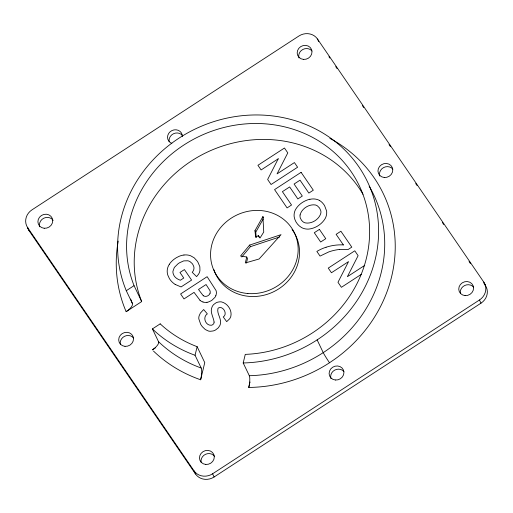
<?xml version="1.0" encoding="UTF-8"?>
<svg xmlns="http://www.w3.org/2000/svg" width="513" height="513" viewBox="0 0 513 513"><rect width="100%" height="100%" fill="white"/><g stroke="black" fill="none" stroke-linecap="round" stroke-linejoin="round"><path stroke-width="0.77" d="M153.464 351.039A141.498 130.443 -25.6 0 0 200.641 379.774A9.196 2.142 -80.9 0 0 201.173 367.962L195.055 355.272L197.133 346.679A123.267 113.636 -25.6 0 1 160.191 323.85M200.621 379.767L204.758 362.608L197.133 346.679M246.74 257.007L245.304 262.964L259.116 258.988L281.053 234.659L249.613 245.092L240.552 256.019L246.74 257.007L247.503 258.597L246.426 263.066M329.853 138.35A141.498 130.443 -25.6 0 1 334.656 359.254L329.513 362.755A141.447 130.392 -25.6 0 1 248.76 387.45A9.196 2.135 -81 0 0 249.312 375.683L243.194 362.973L245.272 354.38A123.267 113.636 -25.6 0 0 369.001 219.974A123.267 113.636 -25.6 0 0 220.731 128.333A123.267 113.636 -25.6 0 0 134.053 285.645L126.281 290.711L132.386 303.452A132.38 122.036 -25.6 0 1 130.674 299.079M248.76 387.469L249.607 383.955M249.85 382.942L250.081 381.993M215.819 295.7L216.223 294.366A8.157 7.522 -25.6 0 0 216.044 290.538L207.137 276.687L180.608 293.962L184 298.919L194.049 292.372L200.012 300.291M262.913 216.601L263.733 232.043L260.02 238.013L258.34 235.557L255.647 237.314L254.98 230.645L262.913 216.601L263.419 217.666M256.256 237.423L255.743 232.235L263.297 218.865M169.354 264.272L168.578 265.606A13.197 12.171 -25.6 0 0 167.2 271.236A15.018 13.845 -25.6 0 0 167.815 275.128L169.335 278.463A21.79 20.09 -25.6 0 0 169.938 279.405A20.821 19.193 -25.6 0 0 175.183 284.414M241.815 257L250.376 246.689L279.572 237M118.195 241.104A141.498 130.443 -25.6 0 0 126.153 311.686L141.684 301.573A123.267 113.636 -25.6 0 1 206.098 152.688A123.267 113.636 -25.6 0 1 363.018 194.305M201.16 368.013A132.38 122.036 -25.6 0 1 158.517 341.658L152.412 328.916L160.191 323.85M155.522 347.788L152.29 349.892A9.196 3.527 -34.4 0 0 158.562 341.626M364.743 265.375L347.378 276.687L358.112 255.686L354.784 250.819L328.262 268.094L331.443 272.749L348.545 261.611L337.977 282.297L341.401 287.306L361.299 274.346M29.209 230.888L27.689 227.701L194.01 470.831A13.671 12.601 -25.6 0 0 212.581 473.8L479.475 299.983A13.671 12.601 -25.6 0 0 483.791 282.112L317.464 38.982A13.671 12.601 -25.6 0 0 298.893 36.013L31.998 209.836A13.671 12.601 -25.6 0 0 27.689 227.701A13.671 12.601 -25.6 0 0 29.209 230.888L195.536 474.018A13.671 12.601 -25.6 0 0 214.107 476.987L481.002 303.164A13.671 12.601 -25.6 0 0 485.311 285.299L483.791 282.112M326.076 247.228L328.641 246.477A44.823 41.316 -25.6 0 1 343.396 244.913M309.91 199.179C304.113 200.647 298.572 204.251 295.559 209.503A13.524 12.472 -25.6 0 0 294.719 211.484A13.716 12.639 -25.6 0 0 294.231 213.536A13.152 12.12 -25.6 0 0 294.206 216.941C294.917 221.257 297.649 225.233 301.413 227.464A13.165 12.139 -25.6 0 0 304.645 228.734A13.832 12.748 -25.6 0 0 306.056 228.99A13.511 12.459 -25.6 0 0 308.986 229.067C315.566 228.247 321.85 224.207 325.21 218.48A13.505 12.447 -25.6 0 0 326.063 216.48A13.922 12.838 -25.6 0 0 326.557 214.415A13.287 12.248 -25.6 0 0 326.595 211.003L324.582 205.649A22.027 20.302 -25.6 0 0 323.639 204.283L322.574 203.001A15.319 14.12 -25.6 0 0 319.593 200.532M183.949 255.019L184.488 254.961A13.915 12.825 -25.6 0 1 190.618 255.769L194.164 257.782L197.03 260.886A26.214 24.169 -25.6 0 1 198.044 262.425L199.839 266.677L199.942 270.614A10.67 9.837 -25.6 0 1 198.557 274.186L196.601 276.61L192.221 272.3L192.593 271.858A6.573 6.06 -25.6 0 0 193.965 268.164A6.682 6.162 -25.6 0 0 193.683 266.324L192.824 264.484A12.049 11.106 -25.6 0 0 192.093 263.47L190.15 261.739A7.849 7.24 -25.6 0 0 187.835 260.777L183.744 260.886L179.633 262.72A23.386 21.559 -25.6 0 0 177.966 263.836L174.317 267.459L172.952 271.255A7.766 7.156 -25.6 0 0 173.08 273.301L173.83 275.269A10.651 9.824 -25.6 0 0 174.433 276.231A10.85 10.003 -25.6 0 0 177.043 278.63A13.736 12.665 -25.6 0 0 180.403 280.226L183.757 278.027L179.96 272.474L184.411 269.575L191.599 280.085L181.07 286.94L175.177 284.426M339.337 249.491L348.16 249.491L351.79 247.131L340.901 231.222L336.124 234.338L343.389 244.951M328.929 56.706L329.833 58.027M335.714 66.613L337.067 68.595M362.377 105.595L363.736 107.576M389.046 144.576L390.399 146.558M415.71 183.551L417.069 185.533M442.379 222.533L443.732 224.514M469.042 261.515L470.402 263.496M483.958 283.317L485.311 285.299M479.475 299.983L481.002 303.164M317.464 38.982L318.682 41.534M317.13 339.882L323.235 352.623A9.112 0.5 56.9 0 0 329.513 362.755M258.34 235.557L259.103 237.147M254.98 230.645L255.743 232.235M249.613 245.092L250.376 246.689M134.053 285.645L141.684 301.573M212.581 473.8L214.107 476.987M194.01 470.831L195.536 474.018M298.983 57.937A7.522 6.932 -25.6 0 1 302.805 49.485A7.522 6.932 -25.6 0 1 312.026 50.979M169.181 141.703A7.522 6.932 -25.6 0 1 173.497 133.746A7.522 6.932 -25.6 0 1 182.391 135.406M171.829 143.383A7.522 6.932 -25.6 0 1 167.86 135.188A7.522 6.932 -25.6 0 1 176.126 129.802A7.522 6.932 -25.6 0 1 182.359 136.522M39.713 226.791A7.522 6.932 -25.6 0 1 43.829 218.185A7.522 6.932 -25.6 0 1 53.134 220.334M120.331 344.217A7.522 6.932 -25.6 0 1 124.646 336.259A7.522 6.932 -25.6 0 1 133.54 337.926M201.122 462.309A7.522 6.932 -25.6 0 1 205.739 454.21A7.522 6.932 -25.6 0 1 214.703 456.512M330.923 378.543A7.522 6.932 -25.6 0 1 334.739 370.091A7.522 6.932 -25.6 0 1 343.96 371.585M460.392 293.455A7.522 6.932 -25.6 0 1 464.707 285.497A7.522 6.932 -25.6 0 1 473.602 287.158M379.774 176.03A7.522 6.932 -25.6 0 1 383.589 167.571A7.522 6.932 -25.6 0 1 392.811 169.072M292.057 229.497A44.432 40.957 -25.6 0 1 274.609 291.262A44.432 40.957 -25.6 0 1 213.863 269.614M126.281 290.711A132.38 122.036 -25.6 0 1 218.102 120.324A132.38 122.036 -25.6 0 1 378.004 219.154A132.38 122.036 -25.6 0 1 243.194 362.973M195.055 355.272A132.38 122.036 -25.6 0 1 152.412 328.916M369.18 186.219A132.38 122.036 -25.6 0 1 364.948 310.57A132.38 122.036 -25.6 0 1 249.299 375.715M339.337 249.485A42.829 39.482 -25.6 0 0 328.769 251.921L320.048 256.09L316.867 251.434A38.334 35.339 -25.6 0 1 326.076 247.24M309.942 199.313A13.748 12.678 -25.6 0 1 319.625 200.474M169.328 264.253A19.776 18.231 -25.6 0 1 175.491 258.27A22.982 21.187 -25.6 0 1 176.523 257.609L179.146 256.301A17.064 15.73 -25.6 0 1 183.949 255.012M215.819 295.7A8.048 7.419 -25.6 0 1 214.966 297.316L212.01 300.188A15.339 14.14 -25.6 0 1 211.023 300.823L208.381 302.016A8.048 7.419 -25.6 0 1 206.983 302.317M206.976 302.292A8.804 8.112 -25.6 0 1 202.968 302.01M202.988 301.965A9.272 8.548 -25.6 0 1 199.993 300.31M203.494 295.777A3.642 3.36 -25.6 0 1 203.071 295.482L198.499 289.473L206.072 284.535L209.881 290.493A4.489 4.136 -25.6 0 1 210.048 293.218M203.456 295.821A4.341 4.001 -25.6 0 0 208.169 295.571A5.662 5.22 -25.6 0 0 208.502 295.302L208.817 295.046A3.982 3.668 -25.6 0 0 210.048 293.218M132.431 303.42A9.196 3.527 -34.4 0 1 126.147 311.667M214.107 322.087L213.876 323.382A2.668 2.462 -25.6 0 1 213.504 323.998L212.369 324.883A3.418 3.149 -25.6 0 1 211.196 325.255C205.54 325.652 202.25 317.085 207.329 313.873L203.655 309.544L200.41 313.052L199.115 315.873A9.587 8.836 -25.6 0 0 198.813 318.862L200.647 324.222A25.746 23.739 -25.6 0 0 202.455 326.807L205.309 329.551L208.393 331.007A8.689 8.009 -25.6 0 0 210.381 331.276L213.068 330.968A9.144 8.432 -25.6 0 0 215.531 329.987L218.243 327.897L219.904 325.422A8.625 7.952 -25.6 0 0 220.494 323.261C221.34 318.137 216.627 313.481 217.967 308.505A2.264 2.084 -25.6 0 1 218.493 307.928C223.046 305.459 228.022 314.161 223.251 316.957L226.701 321.651L229.625 318.804A8.971 8.266 -25.6 0 0 230.844 316.277C232.209 310.25 227.567 303.395 221.622 301.945A8.003 7.381 -25.6 0 0 219.788 301.836L217.987 302.099A8.182 7.548 -25.6 0 0 215.774 302.978L213.825 304.421A8.073 7.445 -25.6 0 0 212.254 306.485C209.426 311.667 213.479 316.899 214.107 322.087M300.073 214.947L300.028 215.351A7.676 7.079 -25.6 0 0 300.349 218.108L301.541 220.314L302.991 221.77A7.573 6.983 -25.6 0 0 305.145 222.86C311.577 224.219 319.227 219.417 320.875 213.081A7.483 6.9 -25.6 0 0 320.772 210.715L319.573 208.054L317.509 205.95A7.573 6.983 -25.6 0 0 315.283 204.95C308.948 203.962 301.599 208.669 300.073 214.947M278.219 158.806L267.645 179.492L271.076 184.5L297.598 167.225L294.417 162.576L277.052 173.881L287.787 152.88L284.459 148.013L257.93 165.289L261.117 169.944L278.219 158.806M301.093 172.33L274.564 189.605L287.088 207.912L291.538 205.014L282.4 191.657L289.653 186.937L297.861 198.941L302.311 196.049L294.096 184.039L300.028 180.178L308.858 193.087L313.308 190.188L301.093 172.33M319.407 229.388L314.296 232.716L320.663 242.021L325.768 238.692L319.407 229.388M303.484 59.405A7.522 6.932 -25.6 0 0 311.487 49.402A7.522 6.932 -25.6 0 0 298.79 48.357A7.522 6.932 -25.6 0 0 303.484 59.405M44.214 228.266A7.522 6.932 -25.6 0 0 52.211 218.256A7.522 6.932 -25.6 0 0 39.514 217.211A7.522 6.932 -25.6 0 0 44.214 228.266M124.999 346.352A7.522 6.932 -25.6 0 0 133.002 336.348A7.522 6.932 -25.6 0 0 120.305 335.303A7.522 6.932 -25.6 0 0 124.999 346.352M205.784 464.445A7.522 6.932 -25.6 0 0 213.786 454.441A7.522 6.932 -25.6 0 0 201.09 453.389A7.522 6.932 -25.6 0 0 205.784 464.445M335.419 380.018A7.522 6.932 -25.6 0 0 343.421 370.014A7.522 6.932 -25.6 0 0 330.725 368.962A7.522 6.932 -25.6 0 0 335.419 380.018M465.06 295.591A7.522 6.932 -25.6 0 0 473.063 285.587A7.522 6.932 -25.6 0 0 460.366 284.535A7.522 6.932 -25.6 0 0 465.06 295.591M384.269 177.498A7.522 6.932 -25.6 0 0 392.272 167.494A7.522 6.932 -25.6 0 0 379.575 166.449A7.522 6.932 -25.6 0 0 384.269 177.498M247.85 293.513A44.432 40.957 -25.6 0 0 295.135 234.396A44.432 40.957 -25.6 0 0 220.109 228.208A44.432 40.957 -25.6 0 0 247.85 293.513"/></g></svg>
